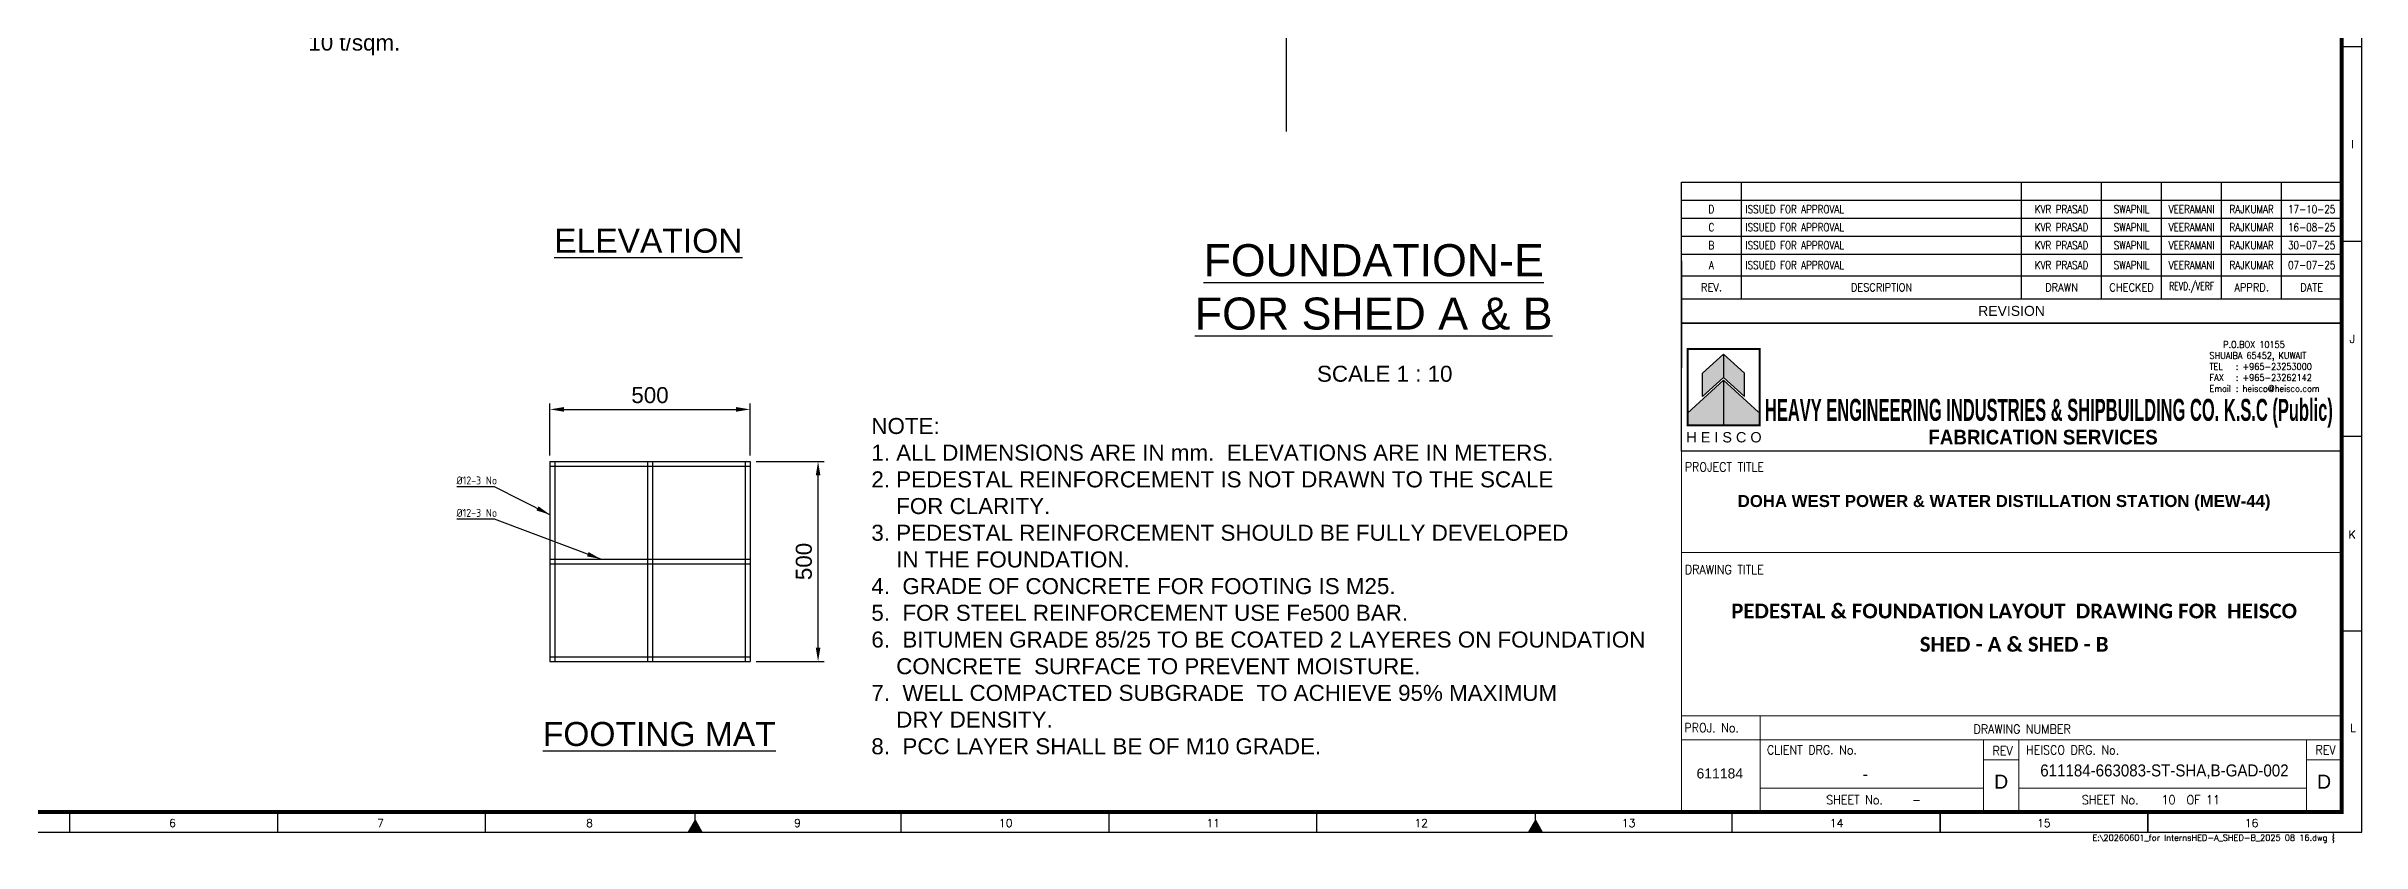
# Model space of a CAD drawing. Header units: millimetres. Extents: x -1055 to 11244, y -20673 to 2560.
# Drawn here: x 9742 to 10321, y 1191 to 1390 of the extents above; entities that cross this region are included whole.
import ezdxf
from ezdxf.enums import TextEntityAlignment as Align

# ---------------------------------------------------------------- set-up
doc = ezdxf.new("R2010")
doc.units = ezdxf.units.MM
for name, color, linetype in [('BORDER', 6, 'Continuous'), ('HEISCO', 7, 'Continuous'), ('TABLE', 4, 'Continuous')]:
    doc.layers.add(name, color=color, linetype=linetype)
doc.styles.add('ACISOTS', font='isocp.shx')
doc.styles.add('arial', font='arial.ttf')
doc.styles.add('HEISCO', font='ariblk.ttf')
doc.styles.add('HEISCO.', font='arial.ttf')
doc.styles.add('LOGO', font='ROMANS.SHX')
doc.styles.add('ROMANS', font='romans.shx', dxfattribs={"width": 0.8})
doc.styles.get("Standard").update_dxf_attribs({"font": 'arial.ttf'})
doc.dimstyles.new('ISO-25', dxfattribs={"dimtxt": 4, "dimasz": 3.5, "dimexe": 1.5, "dimexo": 1.5, "dimgap": 1.5, "dimtad": 1, "dimtxsty": 'Standard', "dimcen": 0, "dimadec": 0, "dimazin": 0, "dimtfac": 1, "dimtmove": 0, "dimatfit": 3, "dimfxl": 1, "dimarcsym": 0})

# ---------------------------------------------------------------- blocks, each defined once
blk = doc.blocks.new('A1B')
at = {"layer": 'BORDER', "color": 1}
for p, q in [((837, 199.17), (832, 199.17)), ((837, 150.51), (832, 150.51)), ((837, 101.84), (832, 101.84)), ((837, 53.17), (832, 53.17)), ((264.19, 8), (264.19, 3)), ((316.12, 8), (316.12, 3)), ((368.06, 8), (368.06, 3)), ((471.94, 8), (471.94, 3)), ((523.88, 8), (523.88, 3)), ((575.81, 8), (575.81, 3)), ((679.69, 3), (679.69, 8)), ((731.63, 3), (731.63, 8)), ((731.63, 8), (731.63, 3)), ((731.63, 3), (731.63, 8)), ((783.56, 3), (783.56, 8)), ((783.56, 8), (783.56, 3))]:
    blk.add_line(p, q, dxfattribs=at)
at = {"layer": 'BORDER'}
for p, q in [((420.5, 6), (418.77, 3)), ((420.5, 5), (420.5, 8)), ((420.5, 3), (420.5, 8)), ((420.5, 6), (422.23, 3)), ((630.5, 6), (628.77, 3)), ((630.5, 3), (630.5, 8)), ((630.5, 6), (632.23, 3))]:
    blk.add_line(p, q, dxfattribs=at)
blk.add_lwpolyline([(837, 3), (837, 590), (3, 590), (3, 3)], close=True, dxfattribs=at)
at = {"layer": 'BORDER', "const_width": 1}
blk.add_lwpolyline([(8, 8), (832, 8), (832, 585), (8, 585)], close=True, dxfattribs=at)
at = {"layer": 'BORDER'}
for points in [[(422.23, 3), (418.77, 3), (420.5, 6)], [(632.23, 3), (628.77, 3), (630.5, 6)]]:
    blk.add_solid(points, dxfattribs=at)
at = {"color": 11, "insert": (830.38, 1.34), "char_height": 1.5, "width": 401.355, "attachment_point": 6, "style": 'ROMANS'}
blk.add_mtext('{\\W1;\\C1;E:\\20260601_for Interns\\SHED-A_SHED-B_2025 08 16.dwg }', dxfattribs=at)
at = {"layer": 'BORDER', "color": 1, "style": 'ROMANS'}
for s, p in [('I', (834.69, 173.82)), ('J', (834.67, 125.23)), ('K', (834.62, 76.36)), ('L', (834.8, 28.07)), ('6', (289.89, 4.25)), ('7', (341.88, 4.25)), ('8', (394.13, 4.25)), ('9', (446.1, 4.25)), ('10', (498.13, 4.25)), ('11', (549.97, 4.25)), ('12', (601.96, 4.25)), ('13', (653.79, 4.25)), ('14', (705.77, 4.25)), ('15', (757.56, 4.25)), ('16', (809.48, 4.25))]:
    blk.add_text(s, height=2, dxfattribs=at).set_placement(p, align=Align.CENTER)
blk = doc.blocks.new('*D28605')
at = {"color": 0, "lineweight": -2}
for p, q in [((9919.62, 1285.91), (9936.62, 1285.91)), ((9935.12, 1239.41), (9935.12, 1282.41)), ((9919.62, 1235.91), (9936.62, 1235.91))]:
    blk.add_line(p, q, dxfattribs=at)
at = {"color": 0}
for points in [[(9935.7, 1282.41), (9934.54, 1282.41), (9935.12, 1285.91)], [(9934.54, 1239.41), (9935.7, 1239.41), (9935.12, 1235.91)]]:
    blk.add_solid(points, dxfattribs=at)
at = {"layer": 'Defpoints', "color": 0}
for p in [(9918.12, 1285.91), (9935.12, 1285.91), (9918.12, 1235.91)]:
    blk.add_point(p, dxfattribs=at)
at = {"color": 0, "insert": (9931.58, 1260.91), "char_height": 4, "attachment_point": 5, "rotation": 90}
blk.add_mtext('500', dxfattribs=at)
blk = doc.blocks.new('*D28606')
at = {"color": 0, "lineweight": -2}
for p, q in [((9868.12, 1287.41), (9868.12, 1300.41)), ((9871.62, 1298.91), (9914.62, 1298.91)), ((9918.12, 1287.41), (9918.12, 1300.41))]:
    blk.add_line(p, q, dxfattribs=at)
at = {"color": 0}
for points in [[(9871.62, 1299.49), (9871.62, 1298.33), (9868.12, 1298.91)], [(9914.62, 1298.33), (9914.62, 1299.49), (9918.12, 1298.91)]]:
    blk.add_solid(points, dxfattribs=at)
at = {"layer": 'Defpoints', "color": 0}
for p in [(9918.12, 1298.91), (9868.12, 1285.91), (9918.12, 1285.91)]:
    blk.add_point(p, dxfattribs=at)
at = {"color": 0, "insert": (9893.12, 1302.45), "char_height": 4, "attachment_point": 5}
blk.add_mtext('500', dxfattribs=at)
blk = doc.blocks.new('A$C61D9601B')
at = {"layer": 'HEISCO'}
for color, points in [(34, [(5.84, -8.9), (5.84, -15.38), (11.66, -10.02), (11.66, -3.54)]), (40, [(11.66, -3.54), (11.66, -10.02), (17.48, -15.38), (17.48, -8.9)]), (142, [(1.66, -19.99), (1.66, -23.3), (11.66, -23.3), (11.66, -10.78)]), (138, [(11.66, -10.78), (11.66, -23.3), (21.66, -23.3), (21.66, -19.99)])]:
    blk.add_hatch(color=color, dxfattribs=at).paths.add_polyline_path(points)
blk.add_line((11.66, -10.78), (11.66, -23.3))
blk.add_line((11.66, -10.78), (11.66, -23.3))
at = {"layer": 'HEISCO', "color": 142, "true_color": 0x00a8e1}
blk.add_line((11.66, -10.78), (1.66, -19.99), dxfattribs=at)
at = {"layer": 'HEISCO', "color": 138, "true_color": 0x004961}
for q in [(11.66, -23.3), (21.38, -19.73), (11.66, -23.3)]:
    blk.add_line((11.66, -10.78), q, dxfattribs=at)
at = {"layer": 'HEISCO', "color": 142, "true_color": 0x00a8e1, "const_width": 0.559}
blk.add_lwpolyline([(21.66, -23.3), (21.66, -2.17), (1.66, -2.17), (1.66, -23.3)], close=True, dxfattribs=at)
at = {"layer": 'HEISCO', "color": 34, "true_color": 0xa85400}
blk.add_lwpolyline([(5.84, -8.9), (11.66, -3.54), (11.66, -10.02), (5.84, -15.38)], close=True, dxfattribs=at)
at = {"layer": 'HEISCO', "color": 40, "true_color": 0xffc038}
blk.add_lwpolyline([(17.48, -8.9), (11.66, -3.54), (11.66, -10.02), (17.48, -15.38)], close=True, dxfattribs=at)
at = {"layer": 'HEISCO', "color": 7, "linetype": 'Continuous', "style": 'HEISCO.'}
blk.add_text('H E I S C O', height=2.8666, dxfattribs=at).set_placement((11.77, -26.65), align=Align.MIDDLE_CENTER)
blk = doc.blocks.new('165-HEISCO')
at = {"layer": 'HEISCO', "color": 6}
blk.add_lwpolyline([(0, 32), (165, 32), (165, 0), (0, 0)], close=True, dxfattribs=at)
at = {"layer": 'HEISCO', "xscale": 0.9, "yscale": 0.9, "zscale": 0.9}
blk.add_blockref('A$C61D9601B', (0.03, 27.46), dxfattribs=at)
at = {"layer": 'HEISCO', "color": 7, "linetype": 'ByBlock', "style": 'HEISCO', "width": 0.471616}
blk.add_text('HEAVY ENGINEERING INDUSTRIES & SHIPBUILDING CO. K.S.C (Public)', height=5.5, dxfattribs=at).set_placement((20.87, 7.57), (162.79, 7.57), align=Align.FIT)
at = {"layer": 'HEISCO', "color": 7, "linetype": 'ByBlock', "style": 'HEISCO', "width": 0.8}
blk.add_text('FABRICATION SERVICES', height=3.6667, dxfattribs=at).set_placement((90.37, 3.51), align=Align.MIDDLE_CENTER)
at = {"layer": 'HEISCO', "color": 3, "insert": (131.98, 27.45), "char_height": 1.65, "width": 30.9183, "attachment_point": 1, "style": 'LOGO'}
blk.add_mtext('\\pxsm1,ql;   {\\W0.9;P.O.BOX 10155\\P\\pt3,4;SHUAIBA 65452, KUWAIT \\P\\pt4;TEL^I: +965-23253000 \\PFAX^I: +965-23262142 \\PEmail^I: heisco@heisco.com}', dxfattribs=at)
blk = doc.blocks.new('*T29020')
at = {"layer": 'TABLE', "color": 4}
for p, q in [((0, 35.16), (165, 35.16)), ((0, 0), (0, 35.16)), ((15, 6), (15, 35.16)), ((85, 6), (85, 35.16)), ((105, 6), (105, 35.16)), ((120, 6), (120, 35.16)), ((135, 6), (135, 35.16)), ((150, 6), (150, 35.16)), ((165, 0), (165, 35.16)), ((0, 11.77), (165, 11.77)), ((0, 6), (15, 6)), ((0, 0), (165, 0))]:
    blk.add_line(p, q, dxfattribs=at)
at = {"layer": 'TABLE', "color": 8}
for p, q in [((0, 30.66), (165, 30.66)), ((0, 26.16), (165, 26.16)), ((0, 21.66), (165, 21.66)), ((0, 17.16), (165, 17.16))]:
    blk.add_line(p, q, dxfattribs=at)
at = {"layer": 'TABLE', "color": 0, "lineweight": -2}
blk.add_line((15, 6), (165, 6), dxfattribs=at)
at = {"layer": 'TABLE', "color": 7}
for s, insert, char_height, width, attachment_point, style in [('D', (7.5, 28.41), 2, 13, 5, 'ROMANS'), ('ISSUED FOR APPROVAL', (16, 28.41), 2, 68, 4, 'ROMANS'), ('KVR PRASAD', (95, 28.41), 2, 18, 5, 'ROMANS'), ('SWAPNIL', (112.5, 28.41), 2, 13, 5, 'ROMANS'), ('VEERAMANI', (127.5, 28.41), 2, 13, 5, 'ROMANS'), ('RAJKUMAR', (142.5, 28.41), 2, 13, 5, 'ROMANS'), ('17-10-25', (157.5, 28.41), 2, 13, 5, 'ROMANS'), ('C', (7.5, 23.91), 2, 13, 5, 'ROMANS'), ('ISSUED FOR APPROVAL', (16, 23.91), 2, 68, 4, 'ROMANS'), ('KVR PRASAD', (95, 23.91), 2, 18, 5, 'ROMANS'), ('SWAPNIL', (112.5, 23.91), 2, 13, 5, 'ROMANS'), ('VEERAMANI', (127.5, 23.91), 2, 13, 5, 'ROMANS'), ('RAJKUMAR', (142.5, 23.91), 2, 13, 5, 'ROMANS'), ('16-08-25', (157.5, 23.91), 2, 13, 5, 'ROMANS'), ('B', (7.5, 19.41), 2, 13, 5, 'ROMANS'), ('ISSUED FOR APPROVAL', (16, 19.41), 2, 68, 4, 'ROMANS'), ('KVR PRASAD', (95, 19.41), 2, 18, 5, 'ROMANS'), ('SWAPNIL', (112.5, 19.41), 2, 13, 5, 'ROMANS'), ('VEERAMANI', (127.5, 19.41), 2, 13, 5, 'ROMANS'), ('RAJKUMAR', (142.5, 19.41), 2, 13, 5, 'ROMANS'), ('30-07-25', (157.5, 19.41), 2, 13, 5, 'ROMANS'), ('{\\W0.9;REV.}', (7.5, 8.89), 2, 13, 5, 'ROMANS'), ('{\\W0.9;DESCRIPTION}', (50, 8.89), 2, 68, 5, 'ROMANS'), ('{\\W0.9;DRAWN}', (95, 8.89), 2, 18, 5, 'ROMANS'), ('{\\W0.9;CHECKED}', (112.5, 8.89), 2, 13, 5, 'ROMANS'), ('{\\W0.7;REVD./VERF}', (127.5, 8.89), 2, 13, 5, 'ROMANS'), ('{\\W0.9;APPRD.}', (142.5, 8.89), 2, 13, 5, 'ROMANS'), ('{\\W0.9;DATE}', (157.5, 8.89), 2, 13, 5, 'ROMANS'), ('{\\C7;REVISION}', (82.5, 3), 2.5, 163, 5, 'arial')]:
    blk.add_mtext(s, dxfattribs=dict(at, insert=insert, char_height=char_height, width=width, attachment_point=attachment_point, style=style))
at = {"layer": 'TABLE', "color": 3, "char_height": 2, "style": 'ROMANS'}
for s, insert, width, attachment_point in [('A', (7.5, 14.46), 13, 5), ('ISSUED FOR APPROVAL', (16, 14.46), 68, 4), ('KVR PRASAD', (95, 14.46), 18, 5), ('SWAPNIL', (112.5, 14.46), 13, 5), ('VEERAMANI', (127.5, 14.46), 13, 5), ('RAJKUMAR', (142.5, 14.46), 13, 5), ('07-07-25', (157.5, 14.46), 13, 5)]:
    blk.add_mtext(s, dxfattribs=dict(at, insert=insert, width=width, attachment_point=attachment_point))

msp = doc.modelspace()

# ---------------------------------------------------------------- linework, layer by layer
msp.add_line((10052.089283, 1775.319807), (10052.089283, 1368.301483))
at = {"color": 56}
for p, q in [((9868.120164, 1285.909824), (9868.120164, 1235.909824)), ((9868.120164, 1285.909824), (9918.120164, 1285.909824)), ((9868.120164, 1284.709824), (9918.120164, 1284.709824)), ((9869.320164, 1285.909824), (9869.320164, 1235.909824)), ((9892.520164, 1285.909824), (9892.520164, 1235.909824)), ((9893.720164, 1285.909824), (9893.720164, 1235.909824)), ((9916.920164, 1285.909824), (9916.920164, 1235.909824)), ((9918.120164, 1285.909824), (9918.120164, 1235.909824)), ((9868.120164, 1261.509824), (9918.120164, 1261.509824)), ((9868.120164, 1260.309824), (9918.120164, 1260.309824)), ((9868.120164, 1237.109824), (9918.120164, 1237.109824)), ((9868.120164, 1235.909824), (9918.120164, 1235.909824))]:
    msp.add_line(p, q, dxfattribs=at)
at = {"layer": 'BORDER'}
for p, q in [((10150.878739, 1355.65574), (10315.878739, 1355.65574)), ((10150.878739, 1336.031706), (10150.878739, 1309.290995)), ((10315.878739, 1336.031706), (10315.878739, 1309.290995)), ((10150.878739, 1320.468834), (10315.878739, 1320.468834))]:
    msp.add_line(p, q, dxfattribs=at)
at = {"layer": 'BORDER', "color": 8, "lineweight": 0}
for p, q in [((10226.364633, 1211.319807), (10235.182518, 1211.319807)), ((10307.060854, 1211.319807), (10315.878739, 1211.319807))]:
    msp.add_line(p, q, dxfattribs=at)
at = {"layer": 'BORDER', "color": 6, "lineweight": 0}
msp.add_lwpolyline([(10150.878739, 1288.468834), (10315.878739, 1288.468834), (10315.878739, 1198.319807), (10150.878739, 1198.319807)], close=True, dxfattribs=at)
for points in [[(10150.878739, 1263.12061), (10315.878739, 1263.12061)], [(10150.878739, 1222.319807), (10315.878739, 1222.319807)], [(10170.545479, 1222.319807), (10170.545479, 1198.319807)], [(10150.878739, 1216.319807), (10315.878739, 1216.319807)], [(10226.364633, 1216.319807), (10226.364633, 1198.319807)], [(10235.182518, 1216.319807), (10235.182518, 1198.319807)], [(10307.060854, 1216.319807), (10307.060854, 1198.319807)]]:
    msp.add_lwpolyline(points, dxfattribs=at)
at = {"layer": 'BORDER', "color": 8, "lineweight": 0}
for points in [[(10170.545479, 1204.319807), (10226.364633, 1204.319807)], [(10235.182518, 1204.319807), (10307.060854, 1204.319807)]]:
    msp.add_lwpolyline(points, dxfattribs=at)

# ---------------------------------------------------------------- block references
for name, p in [('A1B', (9483.878739, 1190.319807)), ('*T29020', (10150.878739, 1320.497645))]:
    msp.add_blockref(name, p)
at = {"layer": 'HEISCO'}
msp.add_blockref('165-HEISCO', (10150.878739, 1288.468834), dxfattribs=at)

# ---------------------------------------------------------------- texts
at = {"color": 130}
msp.add_text('%%UELEVATION', height=6, dxfattribs=at).set_placement((9869.186279, 1341.039904), align=Align.MIDDLE_LEFT)
for s, insert, char_height, width, attachment_point in [('SOIL SHOULD BE COMPACTED TO ENSURE A SAFE BEARING CAPACITY OF  10 t/sqm.', (9830.71877, 1412.543954), 4, 83.28785812, 3), ('NOTE:\\P1. ALL DIMENSIONS ARE IN mm.  ELEVATIONS ARE IN METERS.\\P2. PEDESTAL REINFORCEMENT IS NOT DRAWN TO THE SCALE\\P    FOR CLARITY.\\P3. PEDESTAL REINFORCEMENT SHOULD BE FULLY DEVELOPED\\P    IN THE FOUNDATION.\\P4.  GRADE OF CONCRETE FOR FOOTING IS M25.\\P5.  FOR STEEL REINFORCEMENT USE Fe500 BAR.\\P6.  BITUMEN GRADE 85/25 TO BE COATED 2 LAYERES ON FOUNDATION\\P    CONCRETE  SURFACE TO PREVENT MOISTURE.\\P7.  WELL COMPACTED SUBGRADE  TO ACHIEVE 95% MAXIMUM\\P    DRY DENSITY.\\P8.  PCC LAYER SHALL BE OF M10 GRADE.', (9948.43618, 1296.760787), 4, 255.85688563, 1), ('{\\LFOOTING MAT}', (9866.331692, 1220.817227), 6, 114.77191406, 1)]:
    msp.add_mtext(s, dxfattribs=dict(at, insert=insert, char_height=char_height, width=width, attachment_point=attachment_point))
for s, insert, char_height, width, attachment_point in [('{\\LFOUNDATION-E\\PFOR SHED A & B}', (10073.966122, 1329.456746), 8, 225.35033557, 5), ('SCALE 1 : 10', (10059.801907, 1309.808458), 4, 66.42833482, 1)]:
    msp.add_mtext(s, dxfattribs=dict(insert=insert, char_height=char_height, width=width, attachment_point=attachment_point))
at = {"char_height": 2, "attachment_point": 5, "style": 'ACISOTS'}
for insert in [(9849.832977, 1281.154972), (9849.832977, 1273.049647)]:
    msp.add_mtext('%%C12-3 No', dxfattribs=dict(at, insert=insert))
at = {"layer": 'BORDER', "color": 3, "style": 'ROMANS', "width": 0.9}
for s, p in [('PROJECT TITLE', (10151.714337, 1283.403067)), ('DRAWING TITLE', (10151.741361, 1257.777494)), ('PROJ. No.', (10151.618761, 1218.26059)), ('DRAWING NUMBER', (10223.868134, 1217.912306)), ('CLIENT DRG. No.', (10172.250553, 1212.715318)), ('HEISCO DRG. No.', (10237.005541, 1212.69556)), ('SHEET No.    -', (10187.077013, 1200.243558)), ('SHEET No.   10  OF 11', (10250.963156, 1200.243558))]:
    msp.add_text(s, height=2.25, dxfattribs=at).set_placement(p)
for p in [(10231.153867, 1212.489501), (10311.850088, 1212.700661)]:
    msp.add_text('REV', height=2.25, dxfattribs=at).set_placement(p, align=Align.CENTER)
at = {"layer": 'BORDER', "color": 7, "style": 'arial'}
for s, insert, char_height, width, attachment_point in [('{\\fArial|b1|i0|c0|p34;DOHA WEST POWER & WATER DISTILLATION STATION (MEW-44)}', (10231.517702, 1275.5625), 3, 163.24464911, 5), ('{\\fCalibri|b1|i0|c0|p2;\\H1.2308x;PEDESTAL & FOUNDATION LAYOUT  DRAWING FOR  HEISCO}', (10234.026334, 1248.519223), 3, 163.24464911, 5), ('{\\fCalibri|b1|i0|c0|p2;\\H1.2308x;SHED - A & SHED - B}', (10234.026334, 1240.199949), 3, 163.24464911, 5), ('{\\W0.9;611184-663083-ST-SHA,B-GAD-002}', (10271.581299, 1210.211318), 3, 43.61317739, 2), ('611184', (10160.47158, 1209.209717), 2.5, 24.94987634, 2), ('-', (10196.838058, 1209.317149), 3, 47.48534094, 2), ('D', (10230.777261, 1205.907137), 3.5, 6.29727831, 5), ('D', (10311.473482, 1205.907137), 3.5, 8.40928889, 5)]:
    msp.add_mtext(s, dxfattribs=dict(at, insert=insert, char_height=char_height, width=width, attachment_point=attachment_point))

# ---------------------------------------------------------------- dimensions: what is measured, and where the dimension line sits
dim = msp.add_linear_dim(base=(9918.120164, 1298.909824), p1=(9868.120164, 1285.909824), p2=(9918.120164, 1285.909824), dimstyle='ISO-25', override={"dimtxt": 4, "dimdec": 0, "dimlfac": 10})
dim.commit()
dim.dimension.update_dxf_attribs({"geometry": '*D28606', "text_midpoint": (9893.120164, 1302.452116)})
dim = msp.add_linear_dim(base=(9935.120164, 1285.909824), p1=(9918.120164, 1235.909824), p2=(9918.120164, 1285.909824), angle=90, dimstyle='ISO-25', override={"dimtxt": 4, "dimdec": 0, "dimlfac": 10})
dim.commit()
dim.dimension.update_dxf_attribs({"geometry": '*D28605', "text_midpoint": (9931.577872, 1260.909824)})

# ---------------------------------------------------------------- leaders
for points in [[(9868.120164, 1272.605162), (9854.232275, 1279.553116), (9844.862887, 1279.553116)], [(9880.848846, 1261.509824), (9854.232275, 1271.447791), (9844.862887, 1271.447791)]]:
    msp.add_leader(points, dimstyle='ISO-25', override={"dimtad": 0})

doc.saveas('drawing.dxf')
